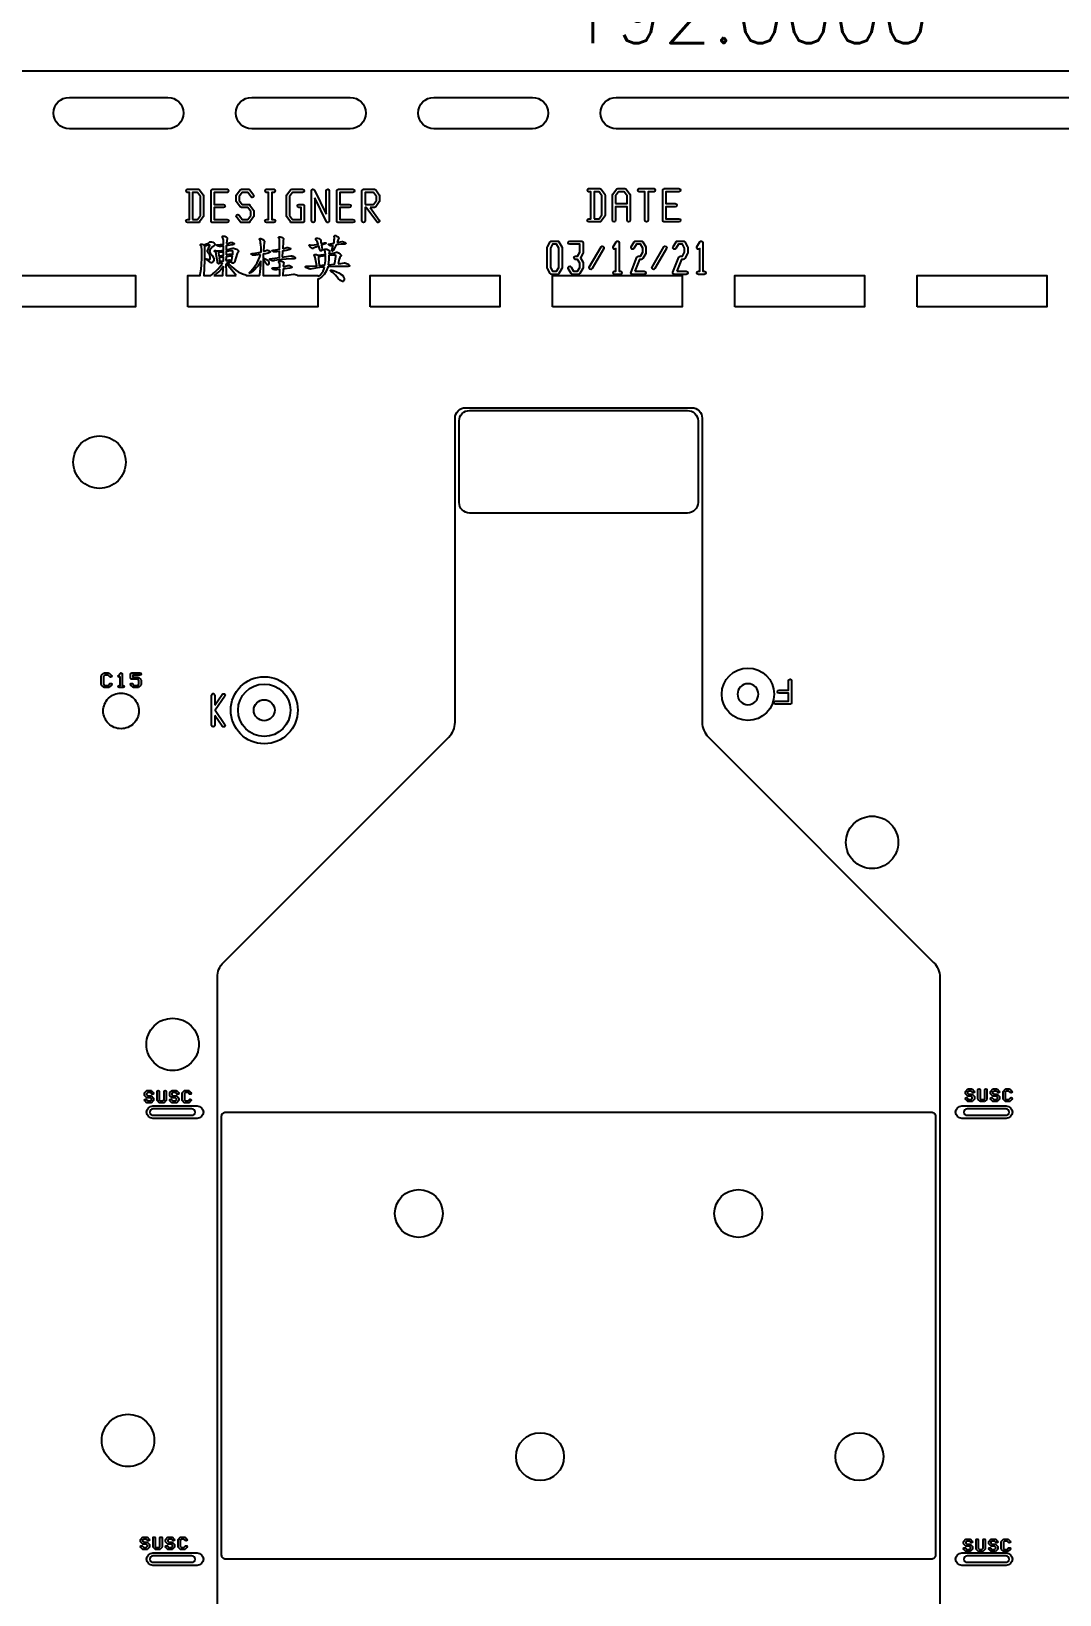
# Model space of a CAD drawing. Extents: x 2864 to 3941, y 2420 to 3182.
# Drawn here: x 3134 to 3183.1, y 2968.5 to 3043.1 of the extents above; entities that cross this region are included whole.
import ezdxf

# ---------------------------------------------------------------- set-up
doc = ezdxf.new("R2010")
doc.units = 0
doc.layers.get('Defpoints').update_dxf_attribs({"lineweight": 0})
for name, color, linetype in [('susb-t_layer0', 3, 'Continuous'), ('susc-t_layer1', 2, 'Continuous'), ('ttr1_panel_layer3', 7, 'Continuous')]:
    doc.layers.add(name, color=color, linetype=linetype)
doc.layers.add('尺寸線', color=3, linetype='Continuous', lineweight=0)
doc.styles.get("Standard").update_dxf_attribs({"font": 'simplex.shx', "height": 2.7})
doc.dimstyles.get("Standard").update_dxf_attribs({"dimtxt": 6, "dimasz": 0.18, "dimexe": 0.18, "dimexo": 0.0625, "dimgap": 0.09, "dimtad": 0, "dimtih": 1, "dimtoh": 1, "dimdec": 4, "dimzin": 0, "dimdsep": 46, "dimtxsty": 'Standard', "dimcen": 0.09, "dimadec": 0, "dimazin": 0, "dimtfac": 1, "dimtdec": 4, "dimtofl": 0, "dimtmove": 0, "dimatfit": 3, "dimfxl": 0, "dimtolj": 1, "dimtzin": 0, "dimarcsym": 0})

# ---------------------------------------------------------------- blocks, each defined once
blk = doc.blocks.new('*D7')
at = {"layer": 'Defpoints', "color": 0, "linetype": 'Continuous'}
for p in [(3264.244, 3043.937), (3072.244, 3011.506), (3264.244, 3011.506)]:
    blk.add_point(p, dxfattribs=at)
at = {"layer": '尺寸線', "color": 0, "linetype": 'Continuous', "lineweight": -2}
for p, q in [((3072.244, 3011.569), (3072.244, 3044.117)), ((3072.424, 3043.937), (3159.154, 3043.937)), ((3264.064, 3043.937), (3177.334, 3043.937)), ((3264.244, 3011.569), (3264.244, 3044.117))]:
    blk.add_line(p, q, dxfattribs=at)
at = {"layer": '尺寸線', "color": 0, "linetype": 'Continuous'}
for points in [[(3072.424, 3043.967), (3072.424, 3043.907), (3072.244, 3043.937)], [(3264.064, 3043.907), (3264.064, 3043.967), (3264.244, 3043.937)]]:
    blk.add_solid(points, dxfattribs=at)
at = {"layer": '尺寸線', "color": 0, "linetype": 'Continuous', "insert": (3168.244, 3043.937), "char_height": 2.7, "attachment_point": 5}
blk.add_mtext('\\A1;192.0000', dxfattribs=at)

msp = doc.modelspace()

# ---------------------------------------------------------------- linework, layer by layer
at = {"layer": 'susb-t_layer0', "linetype": 'Continuous'}
msp.add_lwpolyline([(3154.4627, 3020.65365), (3154.4627, 3024.54823, -0.414216), (3154.96258, 3025.04835), (3165.36261, 3025.04835, -0.414367), (3165.86273, 3024.54823), (3165.86273, 3020.65365, -0.414365), (3165.36261, 3020.15377), (3154.96258, 3020.15377, -0.414216)], format="xyb", close=True, dxfattribs=at)
at = {"layer": 'susc-t_layer1', "linetype": 'Continuous'}
msp.add_lwpolyline([(3143.12719, 2970.42347), (3143.12719, 2991.35947, -0.414223), (3143.32719, 2991.55947), (3176.99494, 2991.55947, -0.414223), (3177.19494, 2991.35947), (3177.19494, 2970.42347, -0.414223), (3176.99494, 2970.22347), (3143.32719, 2970.22347, -0.414223)], format="xyb", close=True, dxfattribs=at)
at = {"layer": 'susc-t_layer1'}
for centre in [(3152.53967, 2986.72077), (3167.77942, 2986.72077), (3158.32173, 2975.115), (3173.56173, 2975.115)]:
    msp.add_circle(centre, 1.14241, dxfattribs=at)
at = {"layer": 'ttr1_panel_layer3'}
for p, q in [((3141.67017, 3034.01688), (3141.49633, 3034.01688)), ((3145.44401, 3034.01688), (3145.27017, 3034.01688)), ((3160.82612, 3034.05032), (3160.65228, 3034.05032))]:
    msp.add_line(p, q, dxfattribs=at)
at = {"layer": 'ttr1_panel_layer3', "linetype": 'Continuous'}
for points in [[(3287.16107, 2878.43267), (3287.16107, 2972.74278), (3287.16107, 2993.28167), (3281.16107, 2993.28167, -0.414239), (3281.08557, 2993.35717), (3281.08557, 2999.35717, -1), (3281.23657, 2999.35717), (3281.23657, 2993.43267), (3287.16107, 2993.43267), (3287.16107, 3002.28167, -0.414239), (3287.08557, 3002.35717), (3287.08557, 3008.28167), (3281.16107, 3008.28167, -1), (3281.16107, 3008.43267), (3287.16107, 3008.43267), (3287.16107, 3025.24945, 0.044688), (3287.66107, 3025.65241), (3287.66107, 3030.83314, 0.044688), (3287.16107, 3031.2361), (3287.16107, 3035.99278, -0.414215), (3285.91107, 3037.24278, -0.414215), (3287.16107, 3038.49278), (3287.16107, 3041.24278), (3033.16107, 3041.24278)], [(3141.49633, 3034.01688, -1), (3141.49633, 3034.16688), (3141.59517, 3034.16688), (3141.59517, 3035.45728), (3141.49633, 3035.45728, -1), (3141.49633, 3035.60728), (3141.67017, 3035.60728), (3142.01785, 3035.60728, -0.241871), (3142.07882, 3035.57596), (3142.25221, 3035.33651, -0.159337), (3142.26669, 3035.29221), (3142.26669, 3034.33195, -0.159331), (3142.25221, 3034.28766), (3142.07882, 3034.0482, -0.241867), (3142.01785, 3034.01688), (3141.67017, 3034.01688)], [(3145.27017, 3034.01688, -1), (3145.27017, 3034.16688), (3145.36901, 3034.16688), (3145.36901, 3035.45728), (3145.27017, 3035.45728, -1), (3145.27017, 3035.60728), (3145.44401, 3035.60728), (3145.61785, 3035.60728, -1), (3145.61785, 3035.45728), (3145.51901, 3035.45728), (3145.51901, 3034.16688), (3145.61785, 3034.16688, -1), (3145.61785, 3034.01688), (3145.44401, 3034.01688)], [(3147.42133, 3034.09188), (3147.42133, 3035.53201, -0.798609), (3147.56387, 3035.56489), (3148.11669, 3034.41976)], [(3147.57133, 3035.20441), (3147.57133, 3034.09188, -1), (3147.42133, 3034.09188)], [(3148.11669, 3034.41976), (3148.11669, 3035.53228, -1), (3148.26669, 3035.53228), (3148.26669, 3034.09216, -0.798609), (3148.12415, 3034.05928), (3147.57133, 3035.20441)], [(3149.82133, 3034.09188), (3149.82133, 3034.81208), (3149.82133, 3035.53228, -0.414241), (3149.89633, 3035.60728), (3150.41785, 3035.60728, -0.241871), (3150.47882, 3035.57596), (3150.65221, 3035.33651, -0.159337), (3150.66669, 3035.29221), (3150.66669, 3035.05215, -0.159331), (3150.65221, 3035.00785), (3150.47882, 3034.7684, -0.241867), (3150.41785, 3034.73708), (3150.21708, 3034.73708)], [(3160.65228, 3034.05032, -1), (3160.65228, 3034.20032), (3160.75112, 3034.20032), (3160.75112, 3035.49071), (3160.65228, 3035.49071, -1), (3160.65228, 3035.64071), (3160.82612, 3035.64071), (3161.1738, 3035.64071, -0.241871), (3161.23477, 3035.60939), (3161.40817, 3035.36994, -0.159337), (3161.42264, 3035.32565), (3161.42264, 3034.36538, -0.159331), (3161.40817, 3034.32109), (3161.23477, 3034.08164, -0.241867), (3161.1738, 3034.05032), (3160.82612, 3034.05032)], [(3161.77728, 3034.12532), (3161.77728, 3034.84551), (3161.77728, 3035.32565, -0.159331), (3161.79176, 3035.36994), (3161.96515, 3035.60939, -0.241867), (3162.02612, 3035.64071), (3162.3738, 3035.64071, -0.241871), (3162.43477, 3035.60939), (3162.60817, 3035.36994, -0.159337), (3162.62264, 3035.32565), (3162.62264, 3034.84551)], [(3150.21708, 3034.73708), (3150.65244, 3034.13587, -1), (3150.53095, 3034.0479), (3150.03188, 3034.73708), (3149.97133, 3034.73708), (3149.97133, 3034.09188, -1), (3149.82133, 3034.09188)], [(3162.62264, 3034.84551), (3162.62264, 3034.12532, -1), (3162.47264, 3034.12532), (3162.47264, 3034.77051), (3161.92728, 3034.77051), (3161.92728, 3034.12532, -1), (3161.77728, 3034.12532)], [(3141.51107, 3029.99278), (3141.51107, 3031.49278), (3142.09603, 3031.49278), (3142.09603, 3031.50316), (3142.10339, 3031.54795), (3142.12672, 3031.62508), (3142.15251, 3031.79179), (3142.17339, 3032.0058), (3142.18444, 3032.35788), (3142.18444, 3032.71246), (3142.1602, 3032.86425), (3142.12687, 3032.92522), (3142.11778, 3032.94886), (3142.11778, 3032.97248), (3142.13994, 3032.98864), (3142.1946, 3032.98864), (3142.24926, 3032.97545), (3142.27153, 3032.96219), (3142.35921, 3032.98648), (3142.49401, 3033.04273), (3142.56984, 3033.09071), (3142.60144, 3033.10393), (3142.63893, 3033.10393), (3142.70613, 3033.08072), (3142.77919, 3033.04011), (3142.80987, 3033.00676), (3142.80987, 3032.97842), (3142.79, 3032.94587), (3142.69611, 3032.85908), (3142.59863, 3032.75216), (3142.56432, 3032.69327), (3142.55349, 3032.65762, 0.184772), (3142.58441, 3032.5682), (3142.66948, 3032.45275), (3142.75456, 3032.29594), (3142.75456, 3032.22297), (3142.73397, 3032.16835), (3142.69131, 3032.11948), (3142.65014, 3032.09361), (3142.6236, 3032.09361), (3142.59255, 3032.11161), (3142.51761, 3032.17643), (3142.41892, 3032.25026), (3142.37324, 3032.27728), (3142.37324, 3032.28489), (3142.37868, 3032.2925), (3142.38411, 3032.2925), (3142.54572, 3032.25894), (3142.54629, 3032.25785), (3142.56638, 3032.25785), (3142.58705, 3032.28668), (3142.58705, 3032.3673), (3142.54469, 3032.49233), (3142.50233, 3032.56556), (3142.48113, 3032.58877), (3142.45994, 3032.62628), (3142.45994, 3032.66582), (3142.5019, 3032.77784), (3142.55504, 3032.88511), (3142.56623, 3032.91667), (3142.56623, 3032.93751), (3142.55861, 3032.9473), (3142.53828, 3032.9473), (3142.50648, 3032.93961), (3142.48741, 3032.93192), (3142.34437, 3032.89603), (3142.31574, 3032.89603), (3142.30442, 3032.21353), (3142.27667, 3031.49278), (3142.61371, 3031.49278), (3142.67216, 3031.53925), (3142.71, 3031.5766), (3142.79735, 3031.64973), (3142.94582, 3031.79445), (3143.05935, 3031.92828), (3143.12923, 3032.02786), (3143.14671, 3032.06521), (3143.16126, 3032.08543), (3143.16528, 3032.09659)], [(3143.16528, 3032.09659, -0.039151), (3143.04239, 3032.08988), (3143.02348, 3032.09493), (3143.02239, 3032.08916), (3143.01106, 3032.06597), (3142.99748, 3032.05383), (3142.98051, 3032.05383), (3142.96239, 3032.06846), (3142.95334, 3032.08308, -0.190915), (3142.92393, 3032.16415), (3142.87354, 3032.49868), (3142.86476, 3032.52566), (3142.85929, 3032.55353), (3142.83081, 3032.60479), (3142.80782, 3032.62818), (3142.79906, 3032.63447), (3142.7903, 3032.64346), (3142.7903, 3032.66326), (3142.80479, 3032.68035), (3142.8427, 3032.68035), (3142.88397, 3032.67355), (3142.8998, 3032.66752), (3143.02755, 3032.67211), (3143.21885, 3032.7006), (3143.21885, 3032.88696), (3143.11028, 3032.87489), (3143.02048, 3032.87489), (3142.95574, 3032.88532, -0.120123), (3142.90124, 3032.93056), (3142.90124, 3032.94781), (3142.93558, 3032.95709), (3143.05086, 3032.96638), (3143.218, 3032.99133), (3143.21429, 3033.12608), (3143.20972, 3033.16753, 0.135783), (3143.17169, 3033.30324), (3143.16105, 3033.33529), (3143.16105, 3033.36436), (3143.18657, 3033.37648), (3143.23462, 3033.37648, -0.096616), (3143.3082, 3033.35279), (3143.35023, 3033.33501), (3143.39226, 3033.29652), (3143.39226, 3033.25858), (3143.38618, 3033.22036), (3143.37098, 3033.16875), (3143.35689, 3033.01707)], [(3143.35689, 3033.01707, 0.04341), (3143.55855, 3033.06724, -0.212061), (3143.68497, 3033.04089), (3143.70581, 3033.03183), (3143.72666, 3033.00921), (3143.72666, 3032.98603), (3143.70319, 3032.97094), (3143.67973, 3032.96545), (3143.65256, 3032.95585), (3143.4376, 3032.91607), (3143.34971, 3032.90333), (3143.34285, 3032.71906), (3143.36853, 3032.72289), (3143.57987, 3032.78302), (3143.65596, 3032.79907), (3143.68777, 3032.79907), (3143.83139, 3032.74122), (3143.87971, 3032.71461), (3143.92804, 3032.67066), (3143.92804, 3032.65331, -0.144277), (3143.89609, 3032.60215), (3143.86812, 3032.54231), (3143.74138, 3032.12717), (3143.69123, 3032.08366), (3143.63568, 3032.08366), (3143.60316, 3032.13044), (3143.60181, 3032.1351, 0.043042), (3143.43857, 3032.12379), (3143.36665, 3032.11672)], [(3144.98368, 3032.48861), (3144.75572, 3032.45721), (3144.66137, 3032.45721), (3144.59663, 3032.46764, -0.109765), (3144.54213, 3032.51288), (3144.54213, 3032.53252), (3144.57996, 3032.5446), (3144.70701, 3032.55666), (3144.90299, 3032.59116), (3145.00704, 3032.61471), (3145.00704, 3032.79413), (3144.99826, 3032.98654), (3144.98948, 3033.03646, 0.098401), (3144.95934, 3033.16554), (3144.94178, 3033.21426), (3144.94178, 3033.2357), (3144.96303, 3033.25715), (3144.99927, 3033.25715), (3145.0605, 3033.23026), (3145.14172, 3033.18139), (3145.17673, 3033.13742), (3145.17673, 3033.10933), (3145.15785, 3033.03993), (3145.14275, 3032.91452), (3145.12411, 3032.64174)], [(3145.40732, 3032.26158), (3145.40732, 3032.2792), (3145.43257, 3032.29004), (3145.88732, 3032.34951), (3145.88833, 3032.63221), (3145.75818, 3032.61633), (3145.66579, 3032.61633), (3145.60105, 3032.62676, -0.120079), (3145.54655, 3032.672), (3145.54655, 3032.69043), (3145.58289, 3032.70111), (3145.70488, 3032.7118), (3145.88872, 3032.7416), (3145.89026, 3033.17448, 0.188964), (3145.85472, 3033.26641), (3145.84551, 3033.28263), (3145.84551, 3033.31237), (3145.87095, 3033.3367), (3145.92186, 3033.3367), (3145.98617, 3033.32171), (3146.02502, 3033.30671), (3146.0518, 3033.29308), (3146.07859, 3033.26307), (3146.07859, 3033.2358), (3146.07459, 3033.21263), (3146.07059, 3033.20035, 0.067101), (3146.05994, 3033.11854), (3146.04123, 3032.77245)], [(3146.04123, 3032.77245, 0.046394), (3146.24221, 3032.82777), (3146.26298, 3032.83387), (3146.28784, 3032.83387), (3146.33878, 3032.81804), (3146.3909, 3032.79316), (3146.41174, 3032.77053), (3146.41174, 3032.74577), (3146.38686, 3032.72819), (3146.36198, 3032.7218), (3146.33315, 3032.71061), (3146.2048, 3032.68185), (3146.03477, 3032.65305), (3146.01933, 3032.36751)], [(3148.0422, 3031.89423), (3147.90603, 3031.88772), (3147.61078, 3031.84967), (3147.35476, 3031.79837, -0.127551), (3147.21746, 3031.83524), (3147.17261, 3031.8549), (3147.12776, 3031.88685), (3147.12776, 3031.91389), (3147.1569, 3031.93109), (3147.35989, 3031.93508), (3147.61478, 3031.95028), (3147.66937, 3031.95951), (3147.58786, 3032.35264, 0.184624), (3147.55529, 3032.4369), (3147.54684, 3032.45178), (3147.54684, 3032.47905), (3147.57017, 3032.50134, -0.130029), (3147.72929, 3032.46474), (3147.9882, 3032.48841), (3148.07872, 3032.5005), (3148.0614, 3032.62637), (3148.04035, 3032.66598), (3148.03064, 3032.68039), (3148.02092, 3032.7056), (3148.02092, 3032.73318), (3148.04563, 3032.74996), (3148.10491, 3032.74996, -0.074539), (3148.24322, 3032.70515), (3148.27452, 3032.66864), (3148.27452, 3032.64374), (3148.25297, 3032.58896), (3148.24514, 3032.52623)], [(3148.22168, 3032.96762), (3148.22168, 3032.98322), (3148.24313, 3032.99324), (3148.4799, 3033.0332, 0.034299), (3148.51039, 3033.24269, 0.079593), (3148.49827, 3033.35022), (3148.50185, 3033.3733), (3148.52331, 3033.39637), (3148.56087, 3033.39637), (3148.61273, 3033.37677), (3148.68068, 3033.334), (3148.71644, 3033.293), (3148.71644, 3033.26728), (3148.7021, 3033.23576), (3148.68777, 3033.21212), (3148.63453, 3033.06559)], [(3148.45564, 3032.92797), (3148.38632, 3032.91191), (3148.37625, 3032.90801), (3148.362, 3032.90411, -0.145715), (3148.27246, 3032.9353), (3148.24707, 3032.94756), (3148.22168, 3032.96762)], [(3162.01793, 3031.54278), (3161.8776, 3031.54278, -1), (3161.8776, 3031.69518), (3161.94173, 3031.69518), (3161.94173, 3032.77617, -0.979801), (3161.81184, 3032.85583)], [(3161.81184, 3032.85583), (3161.95217, 3033.09549, -0.76611), (3162.09413, 3033.05676), (3162.09413, 3031.69518), (3162.15826, 3031.69518, -1), (3162.15826, 3031.54278), (3162.01793, 3031.54278)], [(3162.66645, 3031.64712), (3162.94678, 3032.36526, -0.310671), (3163.01793, 3032.41419), (3163.11457, 3032.41419), (3163.22239, 3032.59832), (3163.22239, 3032.79666), (3163.11457, 3032.98079), (3162.92128, 3032.98079), (3162.80302, 3032.77882, -1), (3162.67151, 3032.85583), (3162.81184, 3033.09549, -0.267143), (3162.87783, 3033.13319), (3163.15803, 3033.13319, -0.267143), (3163.22402, 3033.09549), (3163.36435, 3032.85583, -0.13403), (3163.37479, 3032.8171), (3163.37479, 3032.57788, -0.13403), (3163.36435, 3032.53915), (3163.22402, 3032.29948, -0.267143), (3163.15803, 3032.26179), (3163.06998, 3032.26179), (3162.84881, 3031.69518)], [(3164.66645, 3031.64712), (3164.94678, 3032.36526, -0.310671), (3165.01793, 3032.41419), (3165.11457, 3032.41419), (3165.22239, 3032.59832), (3165.22239, 3032.79666), (3165.11457, 3032.98079), (3164.92128, 3032.98079), (3164.80302, 3032.77882, -1), (3164.67151, 3032.85583), (3164.81184, 3033.09549, -0.267143), (3164.87783, 3033.13319), (3165.15803, 3033.13319, -0.267143), (3165.22402, 3033.09549), (3165.36435, 3032.85583, -0.13403), (3165.37479, 3032.8171), (3165.37479, 3032.57788, -0.13403), (3165.36435, 3032.53915), (3165.22402, 3032.29948, -0.267143), (3165.15803, 3032.26179), (3165.06998, 3032.26179), (3164.84881, 3031.69518)], [(3166.01793, 3031.54278), (3165.8776, 3031.54278, -1), (3165.8776, 3031.69518), (3165.94173, 3031.69518), (3165.94173, 3032.77617, -0.979801), (3165.81184, 3032.85583)], [(3165.81184, 3032.85583), (3165.95217, 3033.09549, -0.76611), (3166.09413, 3033.05676), (3166.09413, 3031.69518), (3166.15826, 3031.69518, -1), (3166.15826, 3031.54278), (3166.01793, 3031.54278)], [(3143.33446, 3032.21489, -0.027584), (3143.48583, 3032.23781, -0.137606), (3143.59846, 3032.20687), (3143.61111, 3032.23647), (3143.63393, 3032.34159), (3143.64621, 3032.4231)], [(3143.33835, 3032.48159), (3143.48565, 3032.51026, -0.143247), (3143.58388, 3032.50723), (3143.62053, 3032.49882), (3143.6537, 3032.48707), (3143.65602, 3032.48566)], [(3144.9988, 3032.19626), (3144.99708, 3032.19247), (3144.84861, 3031.93791), (3144.78111, 3031.86088), (3144.73251, 3031.79723), (3144.61914, 3031.69005), (3144.55436, 3031.64652, -0.205208), (3144.45169, 3031.60632), (3144.44081, 3031.61393), (3144.44081, 3031.62154), (3144.52532, 3031.70135), (3144.67685, 3031.88862), (3144.81671, 3032.10352), (3144.94784, 3032.38288), (3144.98368, 3032.48861)], [(3145.10626, 3032.26698), (3145.10209, 3031.49278), (3145.90629, 3031.49278), (3145.90297, 3031.78106), (3145.76688, 3031.76792), (3145.66668, 3031.76792), (3145.59606, 3031.7793), (3145.55641, 3031.80461), (3145.5366, 3031.82866), (3145.5366, 3031.84676), (3145.5758, 3031.85606), (3145.70735, 3031.86537), (3145.9017, 3031.89085), (3145.89888, 3032.03981, 0.077126), (3145.86466, 3032.11282), (3145.85545, 3032.12904), (3145.85545, 3032.15877), (3145.8809, 3032.18311), (3145.93181, 3032.18311), (3145.99612, 3032.16812), (3146.03496, 3032.15312), (3146.06175, 3032.13949), (3146.08853, 3032.10948), (3146.08853, 3032.08221), (3146.08453, 3032.05904), (3146.08053, 3032.04676, 0.067088), (3146.06989, 3031.96495), (3146.06689, 3031.91776)], [(3145.12411, 3032.64174), (3145.20438, 3032.66361), (3145.28818, 3032.69465), (3145.31325, 3032.69465), (3145.3642, 3032.67882), (3145.41631, 3032.65393), (3145.43715, 3032.63131), (3145.43715, 3032.60497), (3145.4112, 3032.5849), (3145.38525, 3032.5776), (3145.35521, 3032.56484), (3145.22138, 3032.53201), (3145.11721, 3032.51188), (3145.10833, 3032.32006), (3145.1345, 3032.31422), (3145.26094, 3032.25731), (3145.30148, 3032.23291), (3145.35499, 3032.18818), (3145.36797, 3032.16785, -0.178827), (3145.38743, 3032.07424), (3145.37997, 3032.04047, -0.222072), (3145.34144, 3031.99416), (3145.32256, 3031.99416), (3145.30694, 3032.00345), (3145.27918, 3032.02602), (3145.23581, 3032.08178), (3145.17507, 3032.17734), (3145.12302, 3032.24902), (3145.10626, 3032.26698)], [(3146.01933, 3032.36751), (3146.31478, 3032.41231), (3146.44736, 3032.43468, -0.078895), (3146.5133, 3032.42122, -0.154415), (3146.64047, 3032.33638), (3146.63911, 3032.30674), (3146.59669, 3032.29058), (3146.44787, 3032.28681), (3146.20154, 3032.27108), (3145.9846, 3032.25051), (3145.64867, 3032.20211), (3145.62348, 3032.19727, -0.202377), (3145.47441, 3032.22227), (3145.44086, 3032.23583), (3145.40732, 3032.26158)], [(3148.24514, 3032.52623), (3148.51498, 3032.57958), (3148.60862, 3032.59955), (3148.64294, 3032.59955), (3148.69981, 3032.57506), (3148.78512, 3032.51789), (3148.83251, 3032.46889), (3148.83251, 3032.4461, -0.077534), (3148.79434, 3032.3978), (3148.7689, 3032.34949), (3148.74027, 3032.26578), (3148.68217, 3032.04499)], [(3143.20892, 3031.93458), (3143.08452, 3031.76827), (3143.02592, 3031.70481), (3142.90629, 3031.59536), (3142.84526, 3031.54937, -0.026687), (3142.75961, 3031.49278)], [(3146.06689, 3031.91776, 0.038368), (3146.28679, 3031.96646, -0.208017), (3146.42592, 3031.93725), (3146.44866, 3031.92736), (3146.47141, 3031.90268), (3146.47141, 3031.87834), (3146.44458, 3031.86335), (3146.3867, 3031.84835), (3146.14102, 3031.80882), (3146.05931, 3031.79853), (3146.04009, 3031.49623, 0.029676), (3146.4467, 3031.53824), (3146.56897, 3031.56157), (3146.58453, 3031.56157), (3146.70511, 3031.51969), (3146.75235, 3031.49382), (3146.75339, 3031.49278), (3147.71107, 3031.49278), (3147.71107, 3031.43662)], [(3162.84881, 3031.69518), (3163.29859, 3031.69518, -1), (3163.29859, 3031.54278), (3162.73727, 3031.54278, -0.529907), (3162.66645, 3031.64712)], [(3164.84881, 3031.69518), (3165.29859, 3031.69518, -1), (3165.29859, 3031.54278), (3164.73727, 3031.54278, -0.529907), (3164.66645, 3031.64712)], [(3138.28321, 3012.35076), (3138.26922, 3012.33678, -1), (3138.19851, 3012.40749)], [(3138.33321, 3011.82544), (3138.23387, 3011.82544, -1), (3138.23387, 3011.92544), (3138.28321, 3011.92544), (3138.28321, 3012.35076)], [(3138.19851, 3012.40749), (3138.2977, 3012.50667, -0.669786), (3138.38321, 3012.47147), (3138.38321, 3011.92544), (3138.43254, 3011.92544, -1), (3138.43254, 3011.82544), (3138.33321, 3011.82544)], [(3169.55527, 3011.02697, -1), (3169.55527, 3011.17697), (3170.17563, 3011.17697), (3170.17563, 3011.54849), (3169.72911, 3011.54849, -1), (3169.72911, 3011.69849), (3170.17563, 3011.69849), (3170.17563, 3012.14501, -1), (3170.32563, 3012.14501), (3170.32563, 3011.62349)], [(3142.64704, 3010.0173), (3142.64704, 3011.4577, -1), (3142.79704, 3011.4577), (3142.79704, 3010.97835)], [(3142.79704, 3010.97835), (3143.15699, 3011.50028, -1), (3143.28047, 3011.41512), (3142.81315, 3010.7375), (3143.28047, 3010.05988, -1), (3143.15699, 3009.97472), (3142.79704, 3010.49664)], [(3170.32563, 3011.62349), (3170.32563, 3011.10197, -0.414241), (3170.25063, 3011.02697), (3169.55527, 3011.02697)], [(3142.79704, 3010.49664), (3142.79704, 3010.0173, -1), (3142.64704, 3010.0173)]]:
    msp.add_lwpolyline(points, format="xyb", dxfattribs=at)
for points in [[(3135.86107, 3038.49278, -1), (3135.86107, 3039.99278), (3140.56107, 3039.99278, -1), (3140.56107, 3038.49278)], [(3144.56107, 3038.49278, -1), (3144.56107, 3039.99278), (3149.26107, 3039.99278, -1), (3149.26107, 3038.49278)], [(3153.26107, 3038.49278, -1), (3153.26107, 3039.99278), (3157.96107, 3039.99278, -1), (3157.96107, 3038.49278)], [(3161.96107, 3038.49278, -1), (3161.96107, 3039.99278), (3279.24694, 3039.99278, -1), (3279.24694, 3038.49278)], [(3142.62133, 3034.09188), (3142.62133, 3034.81208), (3142.62133, 3035.53228, -0.414241), (3142.69633, 3035.60728), (3143.39169, 3035.60728, -1), (3143.39169, 3035.45728), (3142.77133, 3035.45728), (3142.77133, 3034.88708), (3143.21785, 3034.88708, -1), (3143.21785, 3034.73708), (3142.77133, 3034.73708), (3142.77133, 3034.16688), (3143.39169, 3034.16688, -1), (3143.39169, 3034.01688), (3142.69633, 3034.01688, -0.414241)], [(3143.82133, 3035.05215), (3143.82133, 3035.29221, -0.159331), (3143.8358, 3035.33651), (3144.0092, 3035.57596, -0.241867), (3144.07017, 3035.60728), (3144.41785, 3035.60728, -0.241871), (3144.47882, 3035.57596), (3144.65244, 3035.3362, -1), (3144.53095, 3035.24823), (3144.37956, 3035.45728), (3144.10846, 3035.45728), (3143.97133, 3035.26791), (3143.97133, 3035.07645), (3144.10846, 3034.88708), (3144.41785, 3034.88708, -0.241871), (3144.47882, 3034.85576), (3144.65221, 3034.61631, -0.159345), (3144.66669, 3034.57202), (3144.66669, 3034.33195, -0.159331), (3144.65221, 3034.28766), (3144.47882, 3034.0482, -0.241867), (3144.41785, 3034.01688), (3144.07017, 3034.01688, -0.241871), (3144.0092, 3034.0482), (3143.83558, 3034.28796, -1), (3143.95707, 3034.37594), (3144.10846, 3034.16688), (3144.37956, 3034.16688), (3144.51669, 3034.35625), (3144.51669, 3034.54771), (3144.37956, 3034.73708), (3144.07017, 3034.73708, -0.241871), (3144.0092, 3034.7684), (3143.8358, 3035.00785, -0.159337)], [(3146.22133, 3034.33195), (3146.22133, 3035.29221, -0.159331), (3146.2358, 3035.33651), (3146.4092, 3035.57596, -0.241867), (3146.47017, 3035.60728), (3146.99169, 3035.60728, -1), (3146.99169, 3035.45728), (3146.50846, 3035.45728), (3146.37133, 3035.26791), (3146.37133, 3034.35625), (3146.50846, 3034.16688), (3146.91669, 3034.16688), (3146.91669, 3034.73708), (3146.81785, 3034.73708, -1), (3146.81785, 3034.88708), (3146.99169, 3034.88708, -0.414241), (3147.06669, 3034.81208), (3147.06669, 3034.09188, -0.414241), (3146.99169, 3034.01688), (3146.47017, 3034.01688, -0.241871), (3146.4092, 3034.0482), (3146.2358, 3034.28766, -0.159337)], [(3148.62133, 3034.09188), (3148.62133, 3034.81208), (3148.62133, 3035.53228, -0.414241), (3148.69633, 3035.60728), (3149.39169, 3035.60728, -1), (3149.39169, 3035.45728), (3148.77133, 3035.45728), (3148.77133, 3034.88708), (3149.21785, 3034.88708, -1), (3149.21785, 3034.73708), (3148.77133, 3034.73708), (3148.77133, 3034.16688), (3149.39169, 3034.16688, -1), (3149.39169, 3034.01688), (3148.69633, 3034.01688, -0.414241)], [(3163.05228, 3035.49071, -1), (3163.05228, 3035.64071), (3163.39996, 3035.64071), (3163.74764, 3035.64071, -1), (3163.74764, 3035.49071), (3163.47496, 3035.49071), (3163.47496, 3034.12532, -1), (3163.32496, 3034.12532), (3163.32496, 3035.49071)], [(3164.17728, 3034.12532), (3164.17728, 3034.84551), (3164.17728, 3035.56571, -0.414241), (3164.25228, 3035.64071), (3164.94764, 3035.64071, -1), (3164.94764, 3035.49071), (3164.32728, 3035.49071), (3164.32728, 3034.92051), (3164.7738, 3034.92051, -1), (3164.7738, 3034.77051), (3164.32728, 3034.77051), (3164.32728, 3034.20032), (3164.94764, 3034.20032, -1), (3164.94764, 3034.05032), (3164.25228, 3034.05032, -0.414241)], [(3147.30677, 3032.9158), (3147.30677, 3032.9395), (3147.32388, 3032.95197), (3147.34831, 3032.95197), (3147.44238, 3032.94078), (3147.5475, 3032.94983), (3147.73364, 3032.9872), (3147.67872, 3033.1273), (3147.64003, 3033.18145), (3147.62344, 3033.21455), (3147.62344, 3033.24534), (3147.64644, 3033.26709), (3147.6996, 3033.26709), (3147.77287, 3033.24998), (3147.81597, 3033.23287), (3147.83609, 3033.22146), (3147.85621, 3033.19724), (3147.86016, 3033.08731), (3147.87345, 3033.01817), (3148.03588, 3033.05825), (3148.07251, 3033.05825), (3148.10235, 3033.04333), (3148.10235, 3033.01624), (3148.07593, 3032.99596), (3147.8887, 3032.93519), (3147.9193, 3032.75651), (3147.9193, 3032.74437), (3147.91353, 3032.7088), (3147.89048, 3032.67182), (3147.87319, 3032.6704), (3147.85157, 3032.67186), (3147.81698, 3032.72733), (3147.804, 3032.78135), (3147.767, 3032.89463), (3147.67779, 3032.86477), (3147.67779, 3032.86343, 0.036746), (3147.53693, 3032.80664), (3147.51835, 3032.79446), (3147.48997, 3032.78228), (3147.46159, 3032.78228), (3147.4108, 3032.80973), (3147.34268, 3032.87087)], [(3158.66107, 3031.85887), (3158.66107, 3032.8171, -0.13403), (3158.67151, 3032.85583), (3158.81184, 3033.09549, -0.267143), (3158.87783, 3033.13319), (3159.15803, 3033.13319, -0.267143), (3159.22402, 3033.09549), (3159.36435, 3032.85583, -0.13403), (3159.37479, 3032.8171), (3159.37479, 3031.85887, -0.13403), (3159.36435, 3031.82014), (3159.22402, 3031.58048, -0.267143), (3159.15803, 3031.54278), (3158.87783, 3031.54278, -0.267143), (3158.81184, 3031.58048), (3158.67151, 3031.82014, -0.13403)], [(3159.67151, 3031.82014, -1), (3159.80302, 3031.89715), (3159.92128, 3031.69518), (3160.11457, 3031.69518), (3160.22239, 3031.87931), (3160.22239, 3032.07765), (3160.11457, 3032.26179), (3160.01793, 3032.26179, -1), (3160.01793, 3032.41419), (3160.11457, 3032.41419), (3160.22239, 3032.59832), (3160.22239, 3032.98079), (3159.73727, 3032.98079, -1), (3159.73727, 3033.13319), (3160.29859, 3033.13319, -0.414239), (3160.37479, 3033.05699), (3160.37479, 3032.57788, -0.13403), (3160.36435, 3032.53915), (3160.24656, 3032.33799), (3160.36435, 3032.13682, -0.13403), (3160.37479, 3032.09809), (3160.37479, 3031.85887, -0.13403), (3160.36435, 3031.82014), (3160.22402, 3031.58048, -0.267143), (3160.15803, 3031.54278), (3159.87783, 3031.54278, -0.267143), (3159.81184, 3031.58048)], [(3160.67151, 3031.89715), (3161.23283, 3032.85583, -1), (3161.36435, 3032.77882), (3160.80302, 3031.82014, -1)], [(3163.67151, 3031.89715), (3164.23283, 3032.85583, -1), (3164.36435, 3032.77882), (3163.80302, 3031.82014, -1)], [(3148.3289, 3031.71814), (3148.3289, 3031.73746), (3148.33496, 3031.74554), (3148.34102, 3031.74554, -0.065533), (3148.49246, 3031.71185, -0.047639), (3148.79061, 3031.5752), (3148.90387, 3031.49003, -0.045364), (3148.95192, 3031.41775), (3148.97251, 3031.3429, -0.144104), (3148.94693, 3031.2135), (3148.92269, 3031.19858), (3148.89581, 3031.19858), (3148.85962, 3031.21433), (3148.79529, 3031.25258), (3148.69478, 3031.34703), (3148.55406, 3031.50897), (3148.43344, 3031.63042), (3148.36107, 3031.6844)], [(3142.92399, 2927.73867), (3142.92399, 2997.99786, -0.198849), (3143.21685, 2998.70474), (3153.97223, 3009.46012, 0.198916), (3154.26509, 3010.16726), (3154.26509, 3024.68031, -0.414068), (3154.76522, 3025.18018), (3165.56022, 3025.18018, -0.414218), (3166.06009, 3024.68031), (3166.06009, 3010.16726, 0.198916), (3166.35295, 3009.46012), (3177.10528, 2998.70779, -0.198916), (3177.39814, 2998.00066), (3177.39814, 2927.70082, -0.198917), (3177.10528, 2926.99369), (3165.35103, 2915.23943, 0.198625), (3165.20487, 2914.88627), (3165.20487, 2906.80551, -0.414364), (3164.70474, 2906.30539), (3155.70476, 2906.30539, -0.414217), (3155.20489, 2906.80551), (3155.20489, 2914.83648, 0.198853), (3155.05843, 2915.18996), (3143.21685, 2927.03153, -0.198917)], [(3136.04933, 3022.58209, -0.414215), (3137.29933, 3023.83209, -0.414215), (3138.54933, 3022.58209, -0.414215), (3137.29933, 3021.33209, -0.414215)], [(3137.38453, 3011.97478), (3137.38453, 3012.37213, -0.200121), (3137.39933, 3012.40764), (3137.49836, 3012.50667, -0.200121), (3137.53387, 3012.52147), (3137.73254, 3012.52147, -0.200121), (3137.76805, 3012.50667), (3137.86724, 3012.40749, -1), (3137.79653, 3012.33678), (3137.71183, 3012.42147), (3137.55458, 3012.42147), (3137.48453, 3012.35142), (3137.48453, 3011.99549), (3137.55458, 3011.92544), (3137.71183, 3011.92544), (3137.79653, 3012.01014, -1), (3137.86724, 3011.93943), (3137.76805, 3011.84024, -0.200121), (3137.73254, 3011.82544), (3137.53387, 3011.82544, -0.200121), (3137.49836, 3011.84024), (3137.39933, 3011.93927, -0.200121)], [(3138.78453, 3012.27279), (3138.78453, 3012.47147, -0.414253), (3138.83453, 3012.52147), (3139.23188, 3012.52147, -1), (3139.23188, 3012.42147), (3138.88453, 3012.42147), (3138.88453, 3012.32279), (3139.13254, 3012.32279, -0.200121), (3139.16805, 3012.30799), (3139.26708, 3012.20897, -0.200121), (3139.28188, 3012.17346), (3139.28188, 3011.97478, -0.200121), (3139.26708, 3011.93927), (3139.16805, 3011.84024, -0.200121), (3139.13254, 3011.82544), (3138.93387, 3011.82544, -0.200121), (3138.89836, 3011.84024), (3138.79918, 3011.93943, -1), (3138.86989, 3012.01014), (3138.95458, 3011.92544), (3139.11183, 3011.92544), (3139.18188, 3011.99549), (3139.18188, 3012.15275), (3139.11183, 3012.22279), (3138.83453, 3012.22279, -0.414253)], [(3167.74359, 3011.50645, 0.414217), (3168.24359, 3011.00645, 0.414217), (3168.74359, 3011.50645, 0.414217), (3168.24359, 3012.00645, 0.414217)], [(3137.47796, 3010.7088, -0.414215), (3138.32796, 3011.5588, -0.414215), (3139.17796, 3010.7088, -0.414215), (3138.32796, 3009.8588, -0.414215)], [(3144.66107, 3010.74278, -0.414217), (3145.16107, 3011.24278, -0.414217), (3145.66107, 3010.74278, -0.414217), (3145.16107, 3010.24278, -0.414217)], [(3172.91663, 3004.4339, -0.414215), (3174.16663, 3005.6839, -0.414215), (3175.41663, 3004.4339, -0.414215), (3174.16663, 3003.1839, -0.414215)], [(3139.53994, 2994.79199, -0.414215), (3140.78994, 2996.04199, -0.414215), (3142.03994, 2994.79199, -0.414215), (3140.78994, 2993.54199, -0.414215)], [(3139.44824, 2992.37718), (3139.44824, 2992.45997, -0.200121), (3139.46304, 2992.49548), (3139.54551, 2992.57795, -0.200121), (3139.58102, 2992.59275), (3139.74658, 2992.59275, -0.200121), (3139.78209, 2992.57795), (3139.86472, 2992.49532, -1), (3139.79401, 2992.42461), (3139.72587, 2992.49275), (3139.60173, 2992.49275), (3139.54824, 2992.43926), (3139.54824, 2992.39789), (3139.60173, 2992.3444), (3139.74658, 2992.3444, -0.200121), (3139.78209, 2992.3296), (3139.86456, 2992.24713, -0.200121), (3139.87936, 2992.21162), (3139.87936, 2992.12884, -0.200121), (3139.86456, 2992.09333), (3139.78209, 2992.01086, -0.200121), (3139.74658, 2991.99606), (3139.58102, 2991.99606, -0.200121), (3139.54551, 2992.01086), (3139.46288, 2992.09348, -1), (3139.53359, 2992.16419), (3139.60173, 2992.09606), (3139.72587, 2992.09606), (3139.77936, 2992.14955), (3139.77936, 2992.19091), (3139.72587, 2992.2444), (3139.58102, 2992.2444, -0.200121), (3139.54551, 2992.2592), (3139.46304, 2992.34167, -0.200121)], [(3140.04824, 2992.12884), (3140.04824, 2992.54275, -1), (3140.14824, 2992.54275), (3140.14824, 2992.14955), (3140.20173, 2992.09606), (3140.32587, 2992.09606), (3140.37936, 2992.14955), (3140.37936, 2992.54275, -1), (3140.47936, 2992.54275), (3140.47936, 2992.12884, -0.200121), (3140.46456, 2992.09333), (3140.38209, 2992.01086, -0.200121), (3140.34658, 2991.99606), (3140.18102, 2991.99606, -0.200121), (3140.14551, 2992.01086), (3140.06304, 2992.09333, -0.200121)], [(3140.64824, 2992.37718), (3140.64824, 2992.45997, -0.200121), (3140.66304, 2992.49548), (3140.74551, 2992.57795, -0.200121), (3140.78102, 2992.59275), (3140.94658, 2992.59275, -0.200121), (3140.98209, 2992.57795), (3141.06472, 2992.49532, -1), (3140.99401, 2992.42461), (3140.92587, 2992.49275), (3140.80173, 2992.49275), (3140.74824, 2992.43926), (3140.74824, 2992.39789), (3140.80173, 2992.3444), (3140.94658, 2992.3444, -0.200121), (3140.98209, 2992.3296), (3141.06456, 2992.24713, -0.200121), (3141.07936, 2992.21162), (3141.07936, 2992.12884, -0.200121), (3141.06456, 2992.09333), (3140.98209, 2992.01086, -0.200121), (3140.94658, 2991.99606), (3140.78102, 2991.99606, -0.200121), (3140.74551, 2992.01086), (3140.66288, 2992.09348, -1), (3140.73359, 2992.16419), (3140.80173, 2992.09606), (3140.92587, 2992.09606), (3140.97936, 2992.14955), (3140.97936, 2992.19091), (3140.92587, 2992.2444), (3140.78102, 2992.2444, -0.200121), (3140.74551, 2992.2592), (3140.66304, 2992.34167, -0.200121)], [(3141.24824, 2992.12884), (3141.24824, 2992.45997, -0.200121), (3141.26304, 2992.49548), (3141.34551, 2992.57795, -0.200121), (3141.38102, 2992.59275), (3141.54658, 2992.59275, -0.200121), (3141.58209, 2992.57795), (3141.66472, 2992.49532, -1), (3141.59401, 2992.42461), (3141.52587, 2992.49275), (3141.40173, 2992.49275), (3141.34824, 2992.43926), (3141.34824, 2992.14955), (3141.40173, 2992.09606), (3141.52587, 2992.09606), (3141.59401, 2992.16419, -1), (3141.66472, 2992.09348), (3141.58209, 2992.01086, -0.200121), (3141.54658, 2991.99606), (3141.38102, 2991.99606, -0.200121), (3141.34551, 2992.01086), (3141.26304, 2992.09333, -0.200121)], [(3178.61932, 2992.44894), (3178.61932, 2992.53172, -0.200121), (3178.63412, 2992.56723), (3178.71659, 2992.6497, -0.200121), (3178.7521, 2992.6645), (3178.91767, 2992.6645, -0.200121), (3178.95318, 2992.6497), (3179.0358, 2992.56708, -1), (3178.96509, 2992.49637), (3178.89696, 2992.5645), (3178.77281, 2992.5645), (3178.71932, 2992.51101), (3178.71932, 2992.46965), (3178.77281, 2992.41616), (3178.91767, 2992.41616, -0.200121), (3178.95318, 2992.40136), (3179.03565, 2992.31889, -0.200121), (3179.05045, 2992.28338), (3179.05045, 2992.20059, -0.200121), (3179.03565, 2992.16508), (3178.95318, 2992.08261, -0.200121), (3178.91767, 2992.06781), (3178.7521, 2992.06781, -0.200121), (3178.71659, 2992.08261), (3178.63397, 2992.16524, -1), (3178.70468, 2992.23595), (3178.77281, 2992.16781), (3178.89696, 2992.16781), (3178.95045, 2992.2213), (3178.95045, 2992.26267), (3178.89696, 2992.31616), (3178.7521, 2992.31616, -0.200121), (3178.71659, 2992.33096), (3178.63412, 2992.41343, -0.200121)], [(3179.21932, 2992.20059), (3179.21932, 2992.6145, -1), (3179.31932, 2992.6145), (3179.31932, 2992.2213), (3179.37281, 2992.16781), (3179.49696, 2992.16781), (3179.55045, 2992.2213), (3179.55045, 2992.6145, -1), (3179.65045, 2992.6145), (3179.65045, 2992.20059, -0.200121), (3179.63565, 2992.16508), (3179.55318, 2992.08261, -0.200121), (3179.51767, 2992.06781), (3179.3521, 2992.06781, -0.200121), (3179.31659, 2992.08261), (3179.23412, 2992.16508, -0.200121)], [(3179.81932, 2992.44894), (3179.81932, 2992.53172, -0.200121), (3179.83412, 2992.56723), (3179.91659, 2992.6497, -0.200121), (3179.9521, 2992.6645), (3180.11767, 2992.6645, -0.200121), (3180.15318, 2992.6497), (3180.2358, 2992.56708, -1), (3180.16509, 2992.49637), (3180.09696, 2992.5645), (3179.97281, 2992.5645), (3179.91932, 2992.51101), (3179.91932, 2992.46965), (3179.97281, 2992.41616), (3180.11767, 2992.41616, -0.200121), (3180.15318, 2992.40136), (3180.23565, 2992.31889, -0.200121), (3180.25045, 2992.28338), (3180.25045, 2992.20059, -0.200121), (3180.23565, 2992.16508), (3180.15318, 2992.08261, -0.200121), (3180.11767, 2992.06781), (3179.9521, 2992.06781, -0.200121), (3179.91659, 2992.08261), (3179.83397, 2992.16524, -1), (3179.90468, 2992.23595), (3179.97281, 2992.16781), (3180.09696, 2992.16781), (3180.15045, 2992.2213), (3180.15045, 2992.26267), (3180.09696, 2992.31616), (3179.9521, 2992.31616, -0.200121), (3179.91659, 2992.33096), (3179.83412, 2992.41343, -0.200121)], [(3180.41932, 2992.20059), (3180.41932, 2992.53172, -0.200121), (3180.43412, 2992.56723), (3180.51659, 2992.6497, -0.200121), (3180.5521, 2992.6645), (3180.71767, 2992.6645, -0.200121), (3180.75318, 2992.6497), (3180.8358, 2992.56708, -1), (3180.76509, 2992.49637), (3180.69696, 2992.5645), (3180.57281, 2992.5645), (3180.51932, 2992.51101), (3180.51932, 2992.2213), (3180.57281, 2992.16781), (3180.69696, 2992.16781), (3180.76509, 2992.23595, -1), (3180.8358, 2992.16524), (3180.75318, 2992.08261, -0.200121), (3180.71767, 2992.06781), (3180.5521, 2992.06781, -0.200121), (3180.51659, 2992.08261), (3180.43412, 2992.16508, -0.200121)], [(3139.85001, 2991.25947, -1), (3139.85001, 2991.85947), (3141.9553, 2991.85947, -1), (3141.9553, 2991.25947)], [(3139.85001, 2991.40947), (3141.70747, 2991.40947, 1), (3141.70747, 2991.70947), (3139.85001, 2991.70947, 1)], [(3178.45421, 2991.25947, -1), (3178.45421, 2991.85947), (3180.5595, 2991.85947, -1), (3180.5595, 2991.25947)], [(3178.70204, 2991.40947), (3180.5595, 2991.40947, 1), (3180.5595, 2991.70947), (3178.70204, 2991.70947, 1)], [(3137.41027, 2975.89116, -0.414215), (3138.66027, 2977.14116, -0.414215), (3139.91027, 2975.89116, -0.414215), (3138.66027, 2974.64116, -0.414215)], [(3139.2537, 2971.06429), (3139.2537, 2971.14708, -0.200121), (3139.2685, 2971.18259), (3139.35097, 2971.26506, -0.200121), (3139.38648, 2971.27986), (3139.55205, 2971.27986, -0.200121), (3139.58756, 2971.26506), (3139.67018, 2971.18243, -1), (3139.59947, 2971.11172), (3139.53134, 2971.17986), (3139.40719, 2971.17986), (3139.3537, 2971.12637), (3139.3537, 2971.085), (3139.40719, 2971.03151), (3139.55205, 2971.03151, -0.200121), (3139.58756, 2971.01671), (3139.67003, 2970.93424, -0.200121), (3139.68483, 2970.89873), (3139.68483, 2970.81595, -0.200121), (3139.67003, 2970.78044), (3139.58756, 2970.69797, -0.200121), (3139.55205, 2970.68317), (3139.38648, 2970.68317, -0.200121), (3139.35097, 2970.69797), (3139.26835, 2970.78059, -1), (3139.33906, 2970.8513), (3139.40719, 2970.78317), (3139.53134, 2970.78317), (3139.58483, 2970.83666), (3139.58483, 2970.87802), (3139.53134, 2970.93151), (3139.38648, 2970.93151, -0.200121), (3139.35097, 2970.94631), (3139.2685, 2971.02878, -0.200121)], [(3139.8537, 2970.81595), (3139.8537, 2971.22986, -1), (3139.9537, 2971.22986), (3139.9537, 2970.83666), (3140.00719, 2970.78317), (3140.13134, 2970.78317), (3140.18483, 2970.83666), (3140.18483, 2971.22986, -1), (3140.28483, 2971.22986), (3140.28483, 2970.81595, -0.200121), (3140.27003, 2970.78044), (3140.18756, 2970.69797, -0.200121), (3140.15205, 2970.68317), (3139.98648, 2970.68317, -0.200121), (3139.95097, 2970.69797), (3139.8685, 2970.78044, -0.200121)], [(3140.4537, 2971.06429), (3140.4537, 2971.14708, -0.200121), (3140.4685, 2971.18259), (3140.55097, 2971.26506, -0.200121), (3140.58648, 2971.27986), (3140.75205, 2971.27986, -0.200121), (3140.78756, 2971.26506), (3140.87018, 2971.18243, -1), (3140.79947, 2971.11172), (3140.73134, 2971.17986), (3140.60719, 2971.17986), (3140.5537, 2971.12637), (3140.5537, 2971.085), (3140.60719, 2971.03151), (3140.75205, 2971.03151, -0.200121), (3140.78756, 2971.01671), (3140.87003, 2970.93424, -0.200121), (3140.88483, 2970.89873), (3140.88483, 2970.81595, -0.200121), (3140.87003, 2970.78044), (3140.78756, 2970.69797, -0.200121), (3140.75205, 2970.68317), (3140.58648, 2970.68317, -0.200121), (3140.55097, 2970.69797), (3140.46835, 2970.78059, -1), (3140.53906, 2970.8513), (3140.60719, 2970.78317), (3140.73134, 2970.78317), (3140.78483, 2970.83666), (3140.78483, 2970.87802), (3140.73134, 2970.93151), (3140.58648, 2970.93151, -0.200121), (3140.55097, 2970.94631), (3140.4685, 2971.02878, -0.200121)], [(3141.0537, 2970.81595), (3141.0537, 2971.14708, -0.200121), (3141.0685, 2971.18259), (3141.15097, 2971.26506, -0.200121), (3141.18648, 2971.27986), (3141.35205, 2971.27986, -0.200121), (3141.38756, 2971.26506), (3141.47018, 2971.18243, -1), (3141.39947, 2971.11172), (3141.33134, 2971.17986), (3141.20719, 2971.17986), (3141.1537, 2971.12637), (3141.1537, 2970.83666), (3141.20719, 2970.78317), (3141.33134, 2970.78317), (3141.39947, 2970.8513, -1), (3141.47018, 2970.78059), (3141.38756, 2970.69797, -0.200121), (3141.35205, 2970.68317), (3141.18648, 2970.68317, -0.200121), (3141.15097, 2970.69797), (3141.0685, 2970.78044, -0.200121)], [(3178.53351, 2970.96881), (3178.53351, 2971.05159, -0.200121), (3178.54831, 2971.0871), (3178.63078, 2971.16957, -0.200121), (3178.66629, 2971.18437), (3178.83186, 2971.18437, -0.200121), (3178.86737, 2971.16957), (3178.94999, 2971.08695, -1), (3178.87928, 2971.01624), (3178.81115, 2971.08437), (3178.687, 2971.08437), (3178.63351, 2971.03088), (3178.63351, 2970.98952), (3178.687, 2970.93603), (3178.83186, 2970.93603, -0.200121), (3178.86737, 2970.92123), (3178.94984, 2970.83876, -0.200121), (3178.96464, 2970.80325), (3178.96464, 2970.72047, -0.200121), (3178.94984, 2970.68496), (3178.86737, 2970.60249, -0.200121), (3178.83186, 2970.58769), (3178.66629, 2970.58769, -0.200121), (3178.63078, 2970.60249), (3178.54816, 2970.68511, -1), (3178.61887, 2970.75582), (3178.687, 2970.68769), (3178.81115, 2970.68769), (3178.86464, 2970.74118), (3178.86464, 2970.78254), (3178.81115, 2970.83603), (3178.66629, 2970.83603, -0.200121), (3178.63078, 2970.85083), (3178.54831, 2970.9333, -0.200121)], [(3179.13351, 2970.72047), (3179.13351, 2971.13437, -1), (3179.23351, 2971.13437), (3179.23351, 2970.74118), (3179.287, 2970.68769), (3179.41115, 2970.68769), (3179.46464, 2970.74118), (3179.46464, 2971.13437, -1), (3179.56464, 2971.13437), (3179.56464, 2970.72047, -0.200121), (3179.54984, 2970.68496), (3179.46737, 2970.60249, -0.200121), (3179.43186, 2970.58769), (3179.26629, 2970.58769, -0.200121), (3179.23078, 2970.60249), (3179.14831, 2970.68496, -0.200121)], [(3179.73351, 2970.96881), (3179.73351, 2971.05159, -0.200121), (3179.74831, 2971.0871), (3179.83078, 2971.16957, -0.200121), (3179.86629, 2971.18437), (3180.03186, 2971.18437, -0.200121), (3180.06737, 2971.16957), (3180.14999, 2971.08695, -1), (3180.07928, 2971.01624), (3180.01115, 2971.08437), (3179.887, 2971.08437), (3179.83351, 2971.03088), (3179.83351, 2970.98952), (3179.887, 2970.93603), (3180.03186, 2970.93603, -0.200121), (3180.06737, 2970.92123), (3180.14984, 2970.83876, -0.200121), (3180.16464, 2970.80325), (3180.16464, 2970.72047, -0.200121), (3180.14984, 2970.68496), (3180.06737, 2970.60249, -0.200121), (3180.03186, 2970.58769), (3179.86629, 2970.58769, -0.200121), (3179.83078, 2970.60249), (3179.74816, 2970.68511, -1), (3179.81887, 2970.75582), (3179.887, 2970.68769), (3180.01115, 2970.68769), (3180.06464, 2970.74118), (3180.06464, 2970.78254), (3180.01115, 2970.83603), (3179.86629, 2970.83603, -0.200121), (3179.83078, 2970.85083), (3179.74831, 2970.9333, -0.200121)], [(3180.33351, 2970.72047), (3180.33351, 2971.05159, -0.200121), (3180.34831, 2971.0871), (3180.43078, 2971.16957, -0.200121), (3180.46629, 2971.18437), (3180.63186, 2971.18437, -0.200121), (3180.66737, 2971.16957), (3180.74999, 2971.08695, -1), (3180.67928, 2971.01624), (3180.61115, 2971.08437), (3180.487, 2971.08437), (3180.43351, 2971.03088), (3180.43351, 2970.74118), (3180.487, 2970.68769), (3180.61115, 2970.68769), (3180.67928, 2970.75582, -1), (3180.74999, 2970.68511), (3180.66737, 2970.60249, -0.200121), (3180.63186, 2970.58769), (3180.46629, 2970.58769, -0.200121), (3180.43078, 2970.60249), (3180.34831, 2970.68496, -0.200121)], [(3139.85001, 2969.92347, -1), (3139.85001, 2970.52347), (3141.9553, 2970.52347, -1), (3141.9553, 2969.92347)], [(3139.85001, 2970.07347), (3141.70747, 2970.07347, 1), (3141.70747, 2970.37347), (3139.85001, 2970.37347, 1)], [(3178.45421, 2969.92347, -1), (3178.45421, 2970.52347), (3180.5595, 2970.52347, -1), (3180.5595, 2969.92347)], [(3178.70204, 2970.07347), (3180.5595, 2970.07347, 1), (3180.5595, 2970.37347), (3178.70204, 2970.37347, 1)]]:
    msp.add_lwpolyline(points, format="xyb", close=True, dxfattribs=at)
for points in [[(3141.74517, 3034.16688), (3141.97956, 3034.16688), (3142.11669, 3034.35625), (3142.11669, 3035.26791), (3141.97956, 3035.45728), (3141.74517, 3035.45728)], [(3149.97133, 3034.88708), (3150.37956, 3034.88708), (3150.51669, 3035.07645), (3150.51669, 3035.26791), (3150.37956, 3035.45728), (3149.97133, 3035.45728)], [(3160.90112, 3034.20032), (3161.13551, 3034.20032), (3161.27264, 3034.38969), (3161.27264, 3035.30134), (3161.13551, 3035.49071), (3160.90112, 3035.49071)], [(3161.92728, 3034.92051), (3162.47264, 3034.92051), (3162.47264, 3035.30134), (3162.33551, 3035.49071), (3162.06441, 3035.49071), (3161.92728, 3035.30134)], [(3158.81347, 3031.87931), (3158.92128, 3031.69518), (3159.11457, 3031.69518), (3159.22239, 3031.87931), (3159.22239, 3032.79666), (3159.11457, 3032.98079), (3158.92128, 3032.98079), (3158.81347, 3032.79666)], [(3142.97987, 3032.58053), (3142.99877, 3032.43403), (3143.13279, 3032.44843), (3143.21885, 3032.46231), (3143.21885, 3032.62178), (3143.16829, 3032.61297), (3142.97987, 3032.59799)], [(3143.00947, 3032.35807), (3143.02804, 3032.18962), (3143.02804, 3032.17895), (3143.10387, 3032.18354), (3143.21468, 3032.19706), (3143.21836, 3032.36491), (3143.10154, 3032.35295), (3143.05212, 3032.35295)], [(3147.7434, 3032.30136), (3147.78954, 3031.97418), (3148.05948, 3031.99677), (3148.08246, 3032.18977), (3148.08246, 3032.42315), (3147.75385, 3032.3785), (3147.75315, 3032.37637), (3147.7434, 3032.31636)], [(3148.20616, 3032.00748), (3148.50802, 3032.02643), (3148.54095, 3032.17896), (3148.57099, 3032.39642), (3148.57099, 3032.44742), (3148.52741, 3032.46965), (3148.45135, 3032.46965), (3148.24348, 3032.44542), (3148.23557, 3032.23206)], [(3132.81107, 3029.99278), (3132.81107, 3031.49278), (3139.01107, 3031.49278), (3139.01107, 3029.99278)], [(3150.21107, 3029.99278), (3150.21107, 3031.49278), (3156.41107, 3031.49278), (3156.41107, 3029.99278)], [(3158.91107, 3029.99278), (3158.91107, 3031.49278), (3165.11107, 3031.49278), (3165.11107, 3029.99278)], [(3167.61107, 3029.99278), (3167.61107, 3031.49278), (3173.81107, 3031.49278), (3173.81107, 3029.99278)], [(3176.31107, 3029.99278), (3176.31107, 3031.49278), (3182.51107, 3031.49278), (3182.51107, 3029.99278)]]:
    msp.add_lwpolyline(points, close=True, dxfattribs=at)
for points in [[(3148.63453, 3033.06559), (3148.87454, 3033.12227), (3148.89295, 3033.12227), (3148.94458, 3033.10539), (3149.01917, 3033.07053), (3149.05704, 3033.04242), (3149.05704, 3033.01655), (3149.03257, 3032.99631), (3149.0081, 3032.99182), (3148.99295, 3032.98619), (3148.93351, 3032.98056), (3148.82888, 3032.98056), (3148.70148, 3032.97042), (3148.59099, 3032.953), (3148.49903, 3032.76292), (3148.44647, 3032.69198), (3148.4178, 3032.66046), (3148.41063, 3032.66046), (3148.40053, 3032.66229), (3148.39043, 3032.67138), (3148.39043, 3032.67864), (3148.45564, 3032.92797)], [(3148.68217, 3032.04499), (3148.81161, 3032.05975), (3148.99223, 3032.08864), (3149.01105, 3032.08864), (3149.13163, 3032.04676), (3149.17887, 3032.02089), (3149.2261, 3031.97406), (3149.2261, 3031.93463), (3149.16084, 3031.91616), (3148.54943, 3031.92082), (3148.19268, 3031.90452), (3148.19006, 3031.8845), (3148.11724, 3031.6916), (3148.01407, 3031.53692), (3147.89271, 3031.41682), (3147.74404, 3031.32402), (3147.71107, 3031.31116), (3147.71107, 3029.99278), (3141.51107, 3029.99278)], [(3143.64621, 3032.4231), (3143.60654, 3032.41479), (3143.45207, 3032.3976), (3143.33645, 3032.3813), (3143.33446, 3032.21489)], [(3143.33446, 3032.04261), (3143.33726, 3031.63368), (3143.34061, 3031.49278), (3143.81688, 3031.49278)], [(3143.81688, 3031.49278), (3143.68738, 3031.64301), (3143.51751, 3031.85736), (3143.40664, 3031.98045), (3143.37267, 3032.01442), (3143.33446, 3032.04261)], [(3143.65602, 3032.48566), (3143.66481, 3032.57863), (3143.66481, 3032.64679), (3143.64306, 3032.67289), (3143.59654, 3032.67289), (3143.34136, 3032.64028), (3143.33835, 3032.48159)], [(3143.36665, 3032.11672), (3143.42721, 3032.08062), (3143.48934, 3032.02504), (3143.61361, 3031.90277), (3143.79821, 3031.74273), (3143.92068, 3031.66715), (3144.11988, 3031.57602), (3144.27523, 3031.516), (3144.29351, 3031.50265), (3144.29351, 3031.49278), (3144.93734, 3031.49278), (3144.94438, 3031.52039), (3144.96484, 3031.68844), (3144.99042, 3031.98433), (3144.9988, 3032.19626)], [(3142.75961, 3031.49278), (3143.18016, 3031.49278), (3143.19139, 3031.58441), (3143.20512, 3031.76157), (3143.20892, 3031.93458)], [(3147.71107, 3031.43662), (3147.73894, 3031.45722), (3147.8284, 3031.51273), (3147.96796, 3031.69362), (3148.01805, 3031.819), (3148.0422, 3031.89423)]]:
    msp.add_lwpolyline(points, dxfattribs=at)
at = {"layer": 'ttr1_panel_layer3'}
for centre, radius in [((3168.24359, 3011.50645), 1.25), ((3145.16107, 3010.74278), 1.6), ((3145.16107, 3010.74278), 1.25)]:
    msp.add_circle(centre, radius, dxfattribs=at)

# ---------------------------------------------------------------- dimensions: what is measured, and where the dimension line sits
at = {"layer": '尺寸線', "linetype": 'Continuous'}
dim = msp.add_linear_dim(base=(3264.24359, 3043.93668), p1=(3072.24359, 3011.50645), p2=(3264.24359, 3011.50645), dimstyle='Standard', dxfattribs=at)
dim.commit()
dim.dimension.update_dxf_attribs({"geometry": '*D7', "text_midpoint": (3168.24359, 3043.93668)})

doc.saveas('drawing.dxf')
